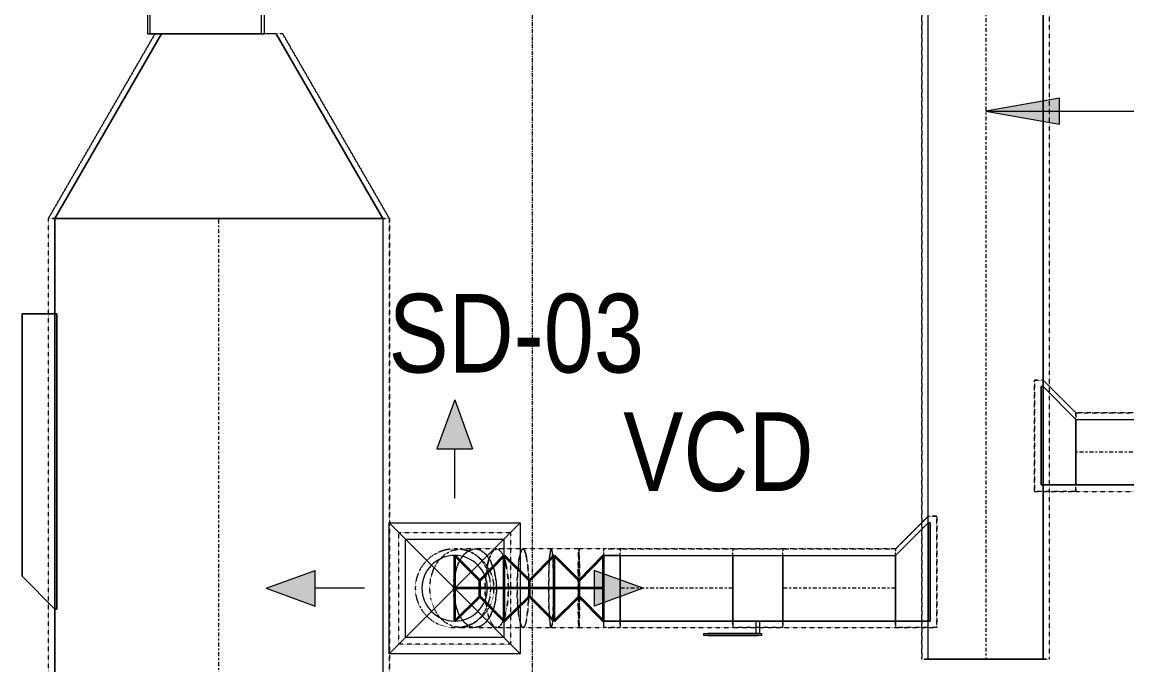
# Model space of a CAD drawing. Header units: inches. Extents: x -83664 to 20107, y -47222 to 19398.
# Drawn here: x -1529 to 1840, y -15626 to -13666 of the extents above; entities that cross this region are included whole.
import ezdxf

# ---------------------------------------------------------------- set-up
doc = ezdxf.new("R2010")
doc.units = ezdxf.units.IN
doc.header["$MEASUREMENT"] = 0
for name, pattern in [('Center', [29.999999, 12, -6, 6, -6]), ('Grid Line', [22.225, 12.7, -3.175, 3.175, -3.175]), ('Hidden 0_50', [1.0584, 0.5292, -0.5292])]:
    doc.linetypes.add(name, pattern=pattern)
for name, color, linetype, lineweight in [('A-DETL-GENF', 7, 'Continuous', 9), ('G-ANNO-TEXT', 7, 'Continuous', 9), ('M-EQPM', 7, 'Continuous', 18), ('M-HVAC-CDFF', 7, 'Continuous', 9), ('M-HVAC-DUCT-CNTR', 7, 'Center', 9), ('M-HVAC-DUCT-IDEN', 7, 'Continuous', 18), ('S-GRID', 7, 'Continuous', 9)]:
    doc.layers.add(name, color=color, linetype=linetype, lineweight=lineweight)
doc.layers.add('M-HVAC-DUCT', color=7, linetype='Continuous', lineweight=9, true_color=0xffe97f)
doc.layers.add('M-HVAC-DUCT-PATT', color=7, linetype='Continuous', lineweight=35, true_color=0x007f00)
doc.styles.add('Arial Narrow_21', font='ARIALN.TTF', dxfattribs={"height": 240})

# ---------------------------------------------------------------- blocks, each defined once
blk = doc.blocks.new('CAV - CAV-30-9301356-FIRST FLOOR AC CONDITIONING LAYOUT - PART A')
at = {"layer": 'M-EQPM', "color": 30, "true_color": 0xff7f00}
for p, q in [((-183.8, 283.2), (-403.8, 283.2)), ((-403.8, 283.2), (-183.8, 283.2)), ((-403.8, 283.2), (-403.8, 228.5)), ((-403.8, 283.2), (-403.8, 228.5)), ((-183.8, 228.5), (-183.8, 283.2)), ((-183.8, 283.2), (-183.8, 228.5)), ((500, 228.5), (-500, 228.5)), ((-500, 228.5), (-500, -228.5)), ((-500, -228.5), (-500, 228.5)), ((-500, 228.5), (500, 228.5)), ((-183.8, 228.5), (-403.8, 228.5)), ((-403.8, 228.5), (-183.8, 228.5)), ((500, -228.5), (500, 228.5)), ((500, 228.5), (500, -228.5)), ((-500, 178), (-581.8, 178)), ((-581.8, 178), (-581.8, -178)), ((-581.8, 178), (-581.8, -178)), ((-500, 169.7), (-581.8, 169.7)), ((-581.8, -171.3), (-581.8, 169.7)), ((-581.8, -171.3), (-581.8, 169.7)), ((-500, -178), (-500, 178)), ((-500, -178), (-500, 178)), ((-500, 169.7), (-500, -171.3)), ((-500, 169.7), (-500, -171.3)), ((581.8, 178), (500, 178)), ((500, 178), (500, -178)), ((500, 178), (500, -178)), ((581.8, 169.7), (500, 169.7)), ((500, -171.3), (500, 169.7)), ((500, -171.3), (500, 169.7)), ((581.8, -178), (581.8, 178)), ((581.8, -178), (581.8, 178)), ((581.8, 169.7), (581.8, -171.3)), ((581.8, 169.7), (581.8, -171.3)), ((-425, -148.3), (-425, 148.8)), ((-425, 148.8), (425, 148.8)), ((425, 148.8), (-425, 148.8)), ((-425, 148.8), (-425, -148.3)), ((425, 148.8), (425, -148.3)), ((425, -148.3), (425, 148.8)), ((425, -148.3), (-425, -148.3)), ((-425, -148.3), (425, -148.3)), ((-581.8, -171.3), (-500, -171.3)), ((-581.8, -178), (-500, -178)), ((500, -171.3), (581.8, -171.3)), ((500, -178), (581.8, -178)), ((-500, -228.5), (500, -228.5)), ((500, -228.5), (-500, -228.5))]:
    blk.add_line(p, q, dxfattribs=at)
blk = doc.blocks.new('M_Rec to Rnd Transition - Angle - 60 Degree-8295155-FIRST FLOOR AC CONDITIONING LAYOUT - PART A')
at = {"layer": 'M-HVAC-DUCT', "color": 30, "true_color": 0xff7f00}
for p, q in [((0, 500), (562.9, 175)), ((562.9, 175), (0, 500)), ((0, 500), (0, -500)), ((0, -500), (0, 500)), ((562.9, 0), (562.9, 175)), ((562.9, 0), (562.9, 175)), ((562.9, -175), (562.9, 0)), ((562.9, -175), (562.9, 0)), ((0, -500), (562.9, -175)), ((562.9, -175), (0, -500))]:
    blk.add_line(p, q, dxfattribs=at)
blk = doc.blocks.new('GCE-AT-Supply Air Rectangular Diffuser - 300x300-6788639-FIRST FLOOR AC CONDITIONING LAYOUT - PART A')
at = {"layer": 'A-DETL-GENF', "true_color": 0xff7f00}
for points in [[(54.6, 425), (0, 575), (-54.6, 425)], [(-425, -54.6), (-425, 54.6), (-575, 0)], [(425, -54.6), (575, 0), (425, 54.6)], [(0, -575), (54.6, -425), (-54.6, -425)]]:
    blk.add_hatch(color=30, dxfattribs=at).paths.add_polyline_path(points)
at = {"layer": 'A-DETL-GENF', "color": 30, "true_color": 0xff7f00}
for p, q in [((0, 575), (-54.6, 425)), ((0, 575), (54.6, 425)), ((-54.6, 425), (54.6, 425)), ((0, 275), (0, 425)), ((-200, -200), (200, 200)), ((-200, 200), (200, -200)), ((-200, -200), (-200, 200)), ((-200, 200), (200, 200)), ((200, 200), (200, -200)), ((-575, 0), (-425, 54.6)), ((-425, -54.6), (-425, 54.6)), ((425, 54.6), (425, -54.6)), ((575, 0), (425, 54.6)), ((-575, 0), (-425, -54.6)), ((275, 0), (425, 0)), ((-275, 0), (-425, 0)), ((575, 0), (425, -54.6)), ((200, -200), (-200, -200)), ((0, -275), (0, -425)), ((54.6, -425), (-54.6, -425)), ((0, -575), (-54.6, -425)), ((0, -575), (54.6, -425))]:
    blk.add_line(p, q, dxfattribs=at)
blk = doc.blocks.new('M_Rec Tap - Beveled - Standard-7691896-FIRST FLOOR AC CONDITIONING LAYOUT - PART A')
at = {"layer": 'M-HVAC-DUCT', "color": 30, "true_color": 0xff7f00}
for p, q in [((0, 200), (-6.096, 200)), ((-6.096, -100), (-6.096, 200)), ((-6.096, 200), (-6.096, -100)), ((-6.096, 200), (0, 200)), ((100, 100), (0, 200)), ((100, 100), (0, 200)), ((100, 100), (100, -100)), ((100, -100), (100, 100)), ((-6.096, -100), (100, -100)), ((100, -100), (-6.096, -100))]:
    blk.add_line(p, q, dxfattribs=at)
blk = doc.blocks.new('M_Rec to Rnd Transition - Angle - 60 Degree-7692085-FIRST FLOOR AC CONDITIONING LAYOUT - PART A')
at = {"layer": 'M-HVAC-DUCT', "color": 30, "true_color": 0xff7f00}
for p, q in [((0, 100), (50, 100)), ((50, 100), (0, 100)), ((0, 100), (0, -100)), ((0, -100), (0, 100)), ((50, 0), (50, 100)), ((50, 0), (50, 100)), ((50, -100), (50, 0)), ((50, -100), (50, 0)), ((0, -100), (50, -100)), ((50, -100), (0, -100))]:
    blk.add_line(p, q, dxfattribs=at)
blk = doc.blocks.new('M_Rectangular to Round Transition - Angle - 45 Degree-V76-FIRST FLOOR AC CONDITIONING LAYOUT - PART A')
at = {"layer": 'M-HVAC-DUCT', "color": 30, "true_color": 0xff7f00}
for p, q in [((151096.9, 83129.9), (151396.9, 83129.9)), ((151096.9, 82829.9), (151096.9, 83129.9)), ((151396.9, 83129.9), (151396.9, 82829.9)), ((151396.9, 82829.9), (151096.9, 82829.9))]:
    blk.add_line(p, q, dxfattribs=at)
for start, end in [(90, 180), (0, 90), (180, 270), (270, 0)]:
    blk.add_arc((151246.9, 82979.9), 100, start, end, dxfattribs=at)
blk = doc.blocks.new('M_Rec Tap - Beveled - Standard-7691900-FIRST FLOOR AC CONDITIONING LAYOUT - PART A')
at = {"layer": 'M-HVAC-DUCT', "color": 30, "true_color": 0xff7f00}
for p, q in [((100, 100), (-6.096, 100)), ((-6.096, 100), (100, 100)), ((-6.096, 100), (-6.096, -200)), ((-6.096, -200), (-6.096, 100)), ((100, 100), (100, -100)), ((100, -100), (100, 100)), ((0, -200), (100, -100)), ((0, -200), (100, -100)), ((-6.096, -200), (0, -200)), ((0, -200), (-6.096, -200))]:
    blk.add_line(p, q, dxfattribs=at)
blk = doc.blocks.new('TEMW-ME-DMP-Volume Control Damper - Standard-V25-FIRST FLOOR AC CONDITIONING LAYOUT - PART A')
at = {"layer": 'M-HVAC-DUCT', "color": 30, "true_color": 0xff7f00}
for p, q in [((-165.1, 138.1), (-165.1, 144.4)), ((-152.4, 144.4), (-165.1, 144.4)), ((-165.1, 138.1), (-152.4, 138.1)), ((0, 144.4), (-152.4, 144.4)), ((-152.4, 144.4), (0, 144.4)), ((0, 138.1), (-152.4, 138.1)), ((-152.4, 138.1), (0, 138.1)), ((-6.4, 100), (-6.4, 138.1)), ((6.3, 138.1), (-6.4, 138.1)), ((6.3, 138.1), (-6.4, 138.1)), ((12.7, 144.4), (0, 144.4)), ((0, 138.1), (12.7, 138.1)), ((6.3, 138.1), (6.3, 100)), ((12.7, 144.4), (12.7, 138.1)), ((-76.2, 100), (-76.2, -100)), ((-76.2, -100), (-76.2, 100)), ((76.2, 100), (-76.2, 100)), ((-76.2, 100), (76.2, 100)), ((-76.2, 100), (76.2, 100)), ((-6.4, 100), (6.3, 100)), ((-6.4, 100), (6.3, 100)), ((76.2, 100), (76.2, -100)), ((76.2, -100), (76.2, 100)), ((-76.2, -100), (76.2, -100)), ((-76.2, -100), (76.2, -100)), ((-76.2, -100), (76.2, -100))]:
    blk.add_line(p, q, dxfattribs=at)
blk = doc.blocks.new('M_Rec Tap - Beveled - Standard-V208-FIRST FLOOR AC CONDITIONING LAYOUT - PART A')
at = {"layer": 'M-HVAC-DUCT', "color": 30, "true_color": 0xff7f00}
for p, q in [((0, 500), (-6.096, 500)), ((-6.096, -400), (-6.096, 500)), ((-6.096, 500), (-6.096, -400)), ((-6.096, 500), (0, 500)), ((100, 400), (0, 500)), ((100, 400), (0, 500)), ((100, 400), (100, -400)), ((100, -400), (100, 400)), ((-6.096, -400), (100, -400)), ((100, -400), (-6.096, -400))]:
    blk.add_line(p, q, dxfattribs=at)
blk = doc.blocks.new('TEMW-SMBZ-HO-BM-HVAC-00002_rvt-1-FIRST FLOOR AC CONDITIONING LAYOUT - PART A')
at = {"layer": 'M-HVAC-DUCT', "color": 30, "linetype": 'Hidden 0_50', "true_color": 0xff7f00}
for p, q in [((152671.2, 86038.7), (152671.2, 82764)), ((152671.2, 82764), (152671.2, 86038.7)), ((153061.2, 82764), (153061.2, 86038.7)), ((153061.2, 82764), (153061.2, 86038.7)), ((150007.7, 84107.4), (150332.7, 84670.3)), ((150332.7, 84670.3), (150007.7, 84107.4)), ((150527.7, 84670.3), (150332.7, 84670.3)), ((150527.7, 84670.3), (150332.7, 84670.3)), ((150722.7, 84670.3), (150527.7, 84670.3)), ((150722.7, 84670.3), (150527.7, 84670.3)), ((151047.7, 84107.4), (150722.7, 84670.3)), ((150722.7, 84670.3), (151047.7, 84107.4)), ((151047.7, 84107.4), (150007.7, 84107.4)), ((150007.7, 84107.4), (151047.7, 84107.4)), ((151047.7, 84107.4), (150007.7, 84107.4)), ((150007.7, 84107.4), (151047.7, 84107.4)), ((150007.7, 84107.4), (150007.7, 81962.7)), ((150007.7, 84107.4), (150007.7, 81962.7)), ((151047.7, 81962.7), (151047.7, 84107.4)), ((151047.7, 84107.4), (151047.7, 81962.7)), ((153015.1, 83275), (153015.1, 83615)), ((153015.1, 83615), (153041.2, 83615)), ((153041.2, 83615), (153015.1, 83615)), ((153015.1, 83615), (153015.1, 83275)), ((153041.2, 83615), (153141.2, 83515)), ((153141.2, 83515), (153041.2, 83615)), ((153141.2, 83515), (153141.2, 83275)), ((153141.2, 83275), (153141.2, 83515)), ((153141.2, 83515), (153141.2, 83275)), ((153141.2, 83275), (153141.2, 83515)), ((155954.6, 83515), (153141.2, 83515)), ((153141.2, 83515), (155954.6, 83515)), ((153141.2, 83275), (153015.1, 83275)), ((153015.1, 83275), (153141.2, 83275)), ((153141.2, 83275), (155954.6, 83275)), ((153141.2, 83275), (155954.6, 83275)), ((152591.2, 83099.9), (152691.2, 83199.9)), ((152691.2, 83199.9), (152591.2, 83099.9)), ((152691.2, 83199.9), (152717.3, 83199.9)), ((152717.3, 83199.9), (152691.2, 83199.9)), ((152717.3, 83199.9), (152717.3, 82859.9)), ((152717.3, 82859.9), (152717.3, 83199.9)), ((151076.9, 82809.9), (151076.9, 83149.9)), ((151076.9, 83149.9), (151416.9, 83149.9)), ((151416.9, 83149.9), (151416.9, 82809.9)), ((151308.9, 83099.9), (151263.6, 83099.9)), ((151308.9, 83099.9), (151263.6, 83099.9)), ((151375.3, 83099.9), (151308.9, 83099.9)), ((151375.3, 83099.9), (151308.9, 83099.9)), ((151455.1, 83099.9), (151375.3, 83099.9)), ((151455.1, 83099.9), (151375.3, 83099.9)), ((151541.1, 83099.9), (151455.1, 83099.9)), ((151541.1, 83099.9), (151455.1, 83099.9)), ((151625.6, 83099.9), (151541.1, 83099.9)), ((151625.6, 83099.9), (151541.1, 83099.9)), ((151701.2, 83099.9), (151625.6, 83099.9)), ((151701.2, 83099.9), (151625.6, 83099.9)), ((151751.2, 83099.9), (151701.2, 83099.9)), ((151701.2, 83099.9), (151751.2, 83099.9)), ((151701.2, 83099.9), (151701.2, 82979.9)), ((151701.2, 83099.9), (151701.2, 82979.9)), ((151751.2, 83099.9), (151751.2, 82859.9)), ((151751.2, 82859.9), (151751.2, 83099.9)), ((152095, 83099.9), (151751.2, 83099.9)), ((151751.2, 83099.9), (152095, 83099.9)), ((151751.2, 83099.9), (151751.2, 82859.9)), ((151751.2, 82859.9), (151751.2, 83099.9)), ((152095, 83099.9), (152095, 82859.9)), ((152095, 82859.9), (152095, 83099.9)), ((152247.4, 83099.9), (152095, 83099.9)), ((152095, 83099.9), (152095, 82859.9)), ((152095, 82859.9), (152095, 83099.9)), ((152095, 83099.9), (152247.4, 83099.9)), ((152247.4, 82859.9), (152247.4, 83099.9)), ((152247.4, 83099.9), (152247.4, 82859.9)), ((152247.4, 83099.9), (152247.4, 82859.9)), ((152247.4, 82859.9), (152247.4, 83099.9)), ((152591.2, 83099.9), (152247.4, 83099.9)), ((152247.4, 83099.9), (152591.2, 83099.9)), ((152591.2, 82859.9), (152591.2, 83099.9)), ((152591.2, 83099.9), (152591.2, 82859.9)), ((152591.2, 83099.9), (152591.2, 82859.9)), ((152591.2, 82859.9), (152591.2, 83099.9)), ((151701.2, 82979.9), (151701.2, 82859.9)), ((151701.2, 82979.9), (151701.2, 82859.9)), ((151263.6, 82859.9), (151308.9, 82859.9)), ((151263.6, 82859.9), (151308.9, 82859.9)), ((151308.9, 82859.9), (151375.3, 82859.9)), ((151308.9, 82859.9), (151375.3, 82859.9)), ((151375.3, 82859.9), (151455.1, 82859.9)), ((151375.3, 82859.9), (151455.1, 82859.9)), ((151455.1, 82859.9), (151541.1, 82859.9)), ((151455.1, 82859.9), (151541.1, 82859.9)), ((151541.1, 82859.9), (151625.6, 82859.9)), ((151541.1, 82859.9), (151625.6, 82859.9)), ((151625.6, 82859.9), (151701.2, 82859.9)), ((151625.6, 82859.9), (151701.2, 82859.9)), ((151751.2, 82859.9), (151701.2, 82859.9)), ((151701.2, 82859.9), (151751.2, 82859.9)), ((151751.2, 82859.9), (152095, 82859.9)), ((151751.2, 82859.9), (152095, 82859.9)), ((152095, 82859.9), (152247.4, 82859.9)), ((152247.4, 82859.9), (152095, 82859.9)), ((152247.4, 82859.9), (152591.2, 82859.9)), ((152247.4, 82859.9), (152591.2, 82859.9)), ((152717.3, 82859.9), (152591.2, 82859.9)), ((152591.2, 82859.9), (152717.3, 82859.9)), ((151416.9, 82809.9), (151076.9, 82809.9)), ((152671.2, 82764), (153061.2, 82764)), ((153061.2, 82764), (152671.2, 82764))]:
    blk.add_line(p, q, dxfattribs=at)
at = {"layer": 'M-HVAC-DUCT', "color": 30, "true_color": 0xff7f00}
for p, q in [((152691.2, 82764), (152691.2, 86038.7)), ((152691.2, 82764), (152691.2, 86038.7)), ((153041.2, 86038.7), (153041.2, 82764)), ((153041.2, 82764), (153041.2, 86038.7)), ((150027.7, 84107.4), (151027.7, 84107.4)), ((151027.7, 84107.4), (150027.7, 84107.4)), ((150027.7, 81962.7), (150027.7, 84107.4)), ((150027.7, 84107.4), (150027.7, 81962.7)), ((151027.7, 84107.4), (151027.7, 81962.7)), ((151027.7, 84107.4), (151027.7, 81962.7)), ((150033.8, 83816.4), (150027.7, 83816.4)), ((150027.7, 82916.4), (150027.7, 83816.4)), ((150027.7, 82916.4), (150027.7, 83816.4)), ((150027.7, 83816.4), (150033.8, 83816.4)), ((150033.8, 82916.4), (150033.8, 83816.4)), ((150033.8, 83816.4), (150033.8, 82916.4)), ((153035.1, 83595), (153041.2, 83595)), ((153035.1, 83295), (153035.1, 83595)), ((153035.1, 83595), (153035.1, 83295)), ((153041.2, 83595), (153035.1, 83595)), ((153041.2, 83295), (153041.2, 83595)), ((153041.2, 83595), (153041.2, 83295)), ((153141.2, 83295), (153141.2, 83495)), ((153141.2, 83495), (153141.2, 83295)), ((153141.2, 83495), (155954.6, 83495)), ((153141.2, 83495), (155954.6, 83495)), ((153041.2, 83295), (153035.1, 83295)), ((153035.1, 83295), (153041.2, 83295)), ((155954.6, 83295), (153141.2, 83295)), ((153141.2, 83295), (155954.6, 83295)), ((152691.2, 83179.9), (152697.3, 83179.9)), ((152691.2, 83179.9), (152691.2, 82879.9)), ((152691.2, 83179.9), (152691.2, 82879.9)), ((152697.3, 83179.9), (152691.2, 83179.9)), ((152697.3, 83179.9), (152697.3, 82879.9)), ((152697.3, 82879.9), (152697.3, 83179.9)), ((151751.2, 82879.9), (151751.2, 83079.9)), ((151751.2, 83079.9), (151751.2, 82879.9)), ((151751.2, 83079.9), (152095, 83079.9)), ((151751.2, 83079.9), (152095, 83079.9)), ((152095, 82879.9), (152095, 83079.9)), ((152095, 83079.9), (152095, 82879.9)), ((152247.4, 82879.9), (152247.4, 83079.9)), ((152247.4, 83079.9), (152247.4, 82879.9)), ((152247.4, 83079.9), (152591.2, 83079.9)), ((152247.4, 83079.9), (152591.2, 83079.9)), ((152591.2, 82879.9), (152591.2, 83079.9)), ((152591.2, 83079.9), (152591.2, 82879.9)), ((150027.7, 82916.4), (150033.8, 82916.4)), ((150033.8, 82916.4), (150027.7, 82916.4)), ((152095, 82879.9), (151751.2, 82879.9)), ((151751.2, 82879.9), (152095, 82879.9)), ((152591.2, 82879.9), (152247.4, 82879.9)), ((152247.4, 82879.9), (152591.2, 82879.9)), ((152697.3, 82879.9), (152691.2, 82879.9)), ((152691.2, 82879.9), (152697.3, 82879.9)), ((153041.2, 82764), (152691.2, 82764)), ((152691.2, 82764), (153041.2, 82764))]:
    blk.add_line(p, q, dxfattribs=at)
at = {"layer": 'M-HVAC-DUCT', "color": 30, "linetype": 'Hidden 0_50', "true_color": 0xff7f00, "flags": 128}
for points in [[(151263.6, 82859.9), (151239.6, 82864), (151217.2, 82876), (151197.9, 82895), (151183.2, 82919.9), (151173.9, 82948.8), (151170.7, 82979.9), (151173.9, 83010.9), (151183.2, 83039.9), (151197.9, 83064.7), (151217.2, 83083.8), (151239.6, 83095.8), (151263.6, 83099.9)], [(151308.9, 82859.9), (151291.9, 82864), (151276, 82876), (151262.3, 82895), (151251.8, 82919.9), (151245.2, 82948.8), (151243, 82979.9), (151245.2, 83010.9), (151251.8, 83039.9), (151262.3, 83064.7), (151276, 83083.8), (151291.9, 83095.8), (151308.9, 83099.9)], [(151308.9, 83099.9), (151291.9, 83095.8), (151276, 83083.8), (151262.3, 83064.7), (151251.8, 83039.9), (151245.2, 83010.9), (151243, 82979.9), (151245.2, 82948.8), (151251.8, 82919.9), (151262.3, 82895), (151276, 82876), (151291.9, 82864), (151308.9, 82859.9)], [(151263.6, 83099.9), (151287.7, 83095.8), (151310.1, 83083.8), (151329.3, 83064.7), (151344.1, 83039.9), (151353.4, 83010.9), (151356.5, 82979.9), (151353.4, 82948.8), (151344.1, 82919.9), (151329.3, 82895), (151310.1, 82876), (151287.7, 82864), (151263.6, 82859.9)], [(151308.9, 83099.9), (151326, 83095.8), (151341.9, 83083.8), (151355.5, 83064.7), (151366, 83039.9), (151372.6, 83010.9), (151374.8, 82979.9), (151372.6, 82948.8), (151366, 82919.9), (151355.5, 82895), (151341.9, 82876), (151326, 82864), (151308.9, 82859.9)], [(151308.9, 82859.9), (151326, 82864), (151341.9, 82876), (151355.5, 82895), (151366, 82919.9), (151372.6, 82948.8), (151374.8, 82979.9), (151372.6, 83010.9), (151366, 83039.9), (151355.5, 83064.7), (151341.9, 83083.8), (151326, 83095.8), (151308.9, 83099.9)], [(151375.3, 82859.9), (151366, 82864), (151357.5, 82876), (151350.1, 82895), (151344.5, 82919.9), (151340.9, 82948.8), (151339.7, 82979.9), (151340.9, 83010.9), (151344.5, 83039.9), (151350.1, 83064.7), (151357.5, 83083.8), (151366, 83095.8), (151375.3, 83099.9)], [(151375.3, 83099.9), (151366, 83095.8), (151357.5, 83083.8), (151350.1, 83064.7), (151344.5, 83039.9), (151340.9, 83010.9), (151339.7, 82979.9), (151340.9, 82948.8), (151344.5, 82919.9), (151350.1, 82895), (151357.5, 82876), (151366, 82864), (151375.3, 82859.9)], [(151375.3, 83099.9), (151384.5, 83095.8), (151393, 83083.8), (151400.4, 83064.7), (151406.1, 83039.9), (151409.6, 83010.9), (151410.8, 82979.9), (151409.6, 82948.8), (151406.1, 82919.9), (151400.4, 82895), (151393, 82876), (151384.5, 82864), (151375.3, 82859.9)], [(151375.3, 82859.9), (151384.5, 82864), (151393, 82876), (151400.4, 82895), (151406.1, 82919.9), (151409.6, 82948.8), (151410.8, 82979.9), (151409.6, 83010.9), (151406.1, 83039.9), (151400.4, 83064.7), (151393, 83083.8), (151384.5, 83095.8), (151375.3, 83099.9)], [(151455.1, 82859.9), (151450.5, 82864), (151446.3, 82876), (151442.6, 82895), (151439.7, 82919.9), (151438, 82948.8), (151437.4, 82979.9), (151438, 83010.9), (151439.7, 83039.9), (151442.6, 83064.7), (151446.3, 83083.8), (151450.5, 83095.8), (151455.1, 83099.9)], [(151455.1, 83099.9), (151450.5, 83095.8), (151446.3, 83083.8), (151442.6, 83064.7), (151439.7, 83039.9), (151438, 83010.9), (151437.4, 82979.9), (151438, 82948.8), (151439.7, 82919.9), (151442.6, 82895), (151446.3, 82876), (151450.5, 82864), (151455.1, 82859.9)], [(151455.1, 83099.9), (151459.8, 83095.8), (151464, 83083.8), (151467.7, 83064.7), (151470.6, 83039.9), (151472.3, 83010.9), (151472.9, 82979.9), (151472.3, 82948.8), (151470.6, 82919.9), (151467.7, 82895), (151464, 82876), (151459.8, 82864), (151455.1, 82859.9)], [(151455.1, 82859.9), (151459.8, 82864), (151464, 82876), (151467.7, 82895), (151470.6, 82919.9), (151472.3, 82948.8), (151472.9, 82979.9), (151472.3, 83010.9), (151470.6, 83039.9), (151467.7, 83064.7), (151464, 83083.8), (151459.8, 83095.8), (151455.1, 83099.9)], [(151541.1, 82859.9), (151539.1, 82864), (151537.3, 82876), (151535.7, 82895), (151534.5, 82919.9), (151533.8, 82948.8), (151533.5, 82979.9), (151533.8, 83010.9), (151534.5, 83039.9), (151535.7, 83064.7), (151537.3, 83083.8), (151539.1, 83095.8), (151541.1, 83099.9)], [(151541.1, 83099.9), (151539.1, 83095.8), (151537.3, 83083.8), (151535.7, 83064.7), (151534.5, 83039.9), (151533.8, 83010.9), (151533.5, 82979.9), (151533.8, 82948.8), (151534.5, 82919.9), (151535.7, 82895), (151537.3, 82876), (151539.1, 82864), (151541.1, 82859.9)], [(151541.1, 83099.9), (151543.1, 83095.8), (151544.9, 83083.8), (151546.5, 83064.7), (151547.7, 83039.9), (151548.4, 83010.9), (151548.7, 82979.9), (151548.4, 82948.8), (151547.7, 82919.9), (151546.5, 82895), (151544.9, 82876), (151543.1, 82864), (151541.1, 82859.9)], [(151541.1, 82859.9), (151543.1, 82864), (151544.9, 82876), (151546.5, 82895), (151547.7, 82919.9), (151548.4, 82948.8), (151548.7, 82979.9), (151548.4, 83010.9), (151547.7, 83039.9), (151546.5, 83064.7), (151544.9, 83083.8), (151543.1, 83095.8), (151541.1, 83099.9)], [(151625.6, 82859.9), (151625.1, 82864), (151624.6, 82876), (151624.1, 82895), (151623.8, 82919.9), (151623.6, 82948.8), (151623.5, 82979.9), (151623.6, 83010.9), (151623.8, 83039.9), (151624.1, 83064.7), (151624.6, 83083.8), (151625.1, 83095.8), (151625.6, 83099.9)], [(151625.6, 83099.9), (151625.1, 83095.8), (151624.6, 83083.8), (151624.1, 83064.7), (151623.8, 83039.9), (151623.6, 83010.9), (151623.5, 82979.9), (151623.6, 82948.8), (151623.8, 82919.9), (151624.1, 82895), (151624.6, 82876), (151625.1, 82864), (151625.6, 82859.9)], [(151625.6, 83099.9), (151626.2, 83095.8), (151626.7, 83083.8), (151627.1, 83064.7), (151627.5, 83039.9), (151627.7, 83010.9), (151627.8, 82979.9), (151627.7, 82948.8), (151627.5, 82919.9), (151627.1, 82895), (151626.7, 82876), (151626.2, 82864), (151625.6, 82859.9)], [(151625.6, 82859.9), (151626.2, 82864), (151626.7, 82876), (151627.1, 82895), (151627.5, 82919.9), (151627.7, 82948.8), (151627.8, 82979.9), (151627.7, 83010.9), (151627.5, 83039.9), (151627.1, 83064.7), (151626.7, 83083.8), (151626.2, 83095.8), (151625.6, 83099.9)]]:
    blk.add_lwpolyline(points, dxfattribs=at)
at = {"layer": 'M-HVAC-DUCT', "color": 30, "linetype": 'Hidden 0_50', "true_color": 0xff7f00}
for start, end in [(90, 180), (0, 90), (180, 270), (270, 0)]:
    blk.add_arc((151246.9, 82979.9), 120, start, end, dxfattribs=at)
for start_param, end_param in [(0, 3.141593), (3.141593, 6.283185)]:
    blk.add_ellipse((151701.2, 82979.9), major_axis=(0, 120), ratio=0.003334, start_param=start_param, end_param=end_param, dxfattribs=at)
at = {"layer": 'M-HVAC-DUCT-CNTR', "color": 30, "true_color": 0xff7f00}
for p, q in [((152866.2, 86038.7), (152866.2, 82764)), ((150527.7, 81962.7), (150527.7, 84107.4)), ((155954.6, 83395), (153141.2, 83395)), ((152095, 82979.9), (151751.2, 82979.9)), ((152591.2, 82979.9), (152247.4, 82979.9))]:
    blk.add_line(p, q, dxfattribs=at)
at = {"layer": 'M-HVAC-DUCT-CNTR', "color": 30, "linetype": 'Continuous', "lineweight": 35, "true_color": 0xff7f00}
blk.add_open_spline([(151701.2, 82979.9), (151541.1, 82979.9), (151246.9, 82979.9), (151246.9, 82979.9)], degree=3, dxfattribs=at)
at = {"layer": 'M-HVAC-DUCT-PATT', "color": 30, "true_color": 0xff7f00}
for p, q in [((151246.9, 82879.9), (151246.9, 83079.9)), ((151246.9, 83079.9), (151323.3, 83003.4)), ((151398.3, 83079.9), (151323.3, 83003.4)), ((151398.3, 82879.9), (151398.3, 83079.9)), ((151398.3, 82879.9), (151398.3, 83079.9)), ((151398.3, 83079.9), (151474.8, 83003.4)), ((151549.8, 83079.9), (151474.8, 83003.4)), ((151549.8, 82879.9), (151549.8, 83079.9)), ((151549.8, 82879.9), (151549.8, 83079.9)), ((151549.8, 83079.9), (151626.2, 83003.4)), ((151701.2, 83079.9), (151626.2, 83003.4)), ((151701.2, 82879.9), (151701.2, 83079.9)), ((151701.2, 82879.9), (151701.2, 83079.9)), ((151323.3, 82954.9), (151323.3, 83003.4)), ((151474.8, 82954.9), (151474.8, 83003.4)), ((151626.2, 82954.9), (151626.2, 83003.4)), ((151246.9, 82879.9), (151323.3, 82954.9)), ((151398.3, 82879.9), (151323.3, 82954.9)), ((151398.3, 82879.9), (151474.8, 82954.9)), ((151549.8, 82879.9), (151474.8, 82954.9)), ((151549.8, 82879.9), (151626.2, 82954.9)), ((151701.2, 82879.9), (151626.2, 82954.9))]:
    blk.add_line(p, q, dxfattribs=at)
at = {"layer": 'M-EQPM', "color": 6, "linetype": 'Hidden 0_50', "lineweight": 9, "true_color": 0xff00ff, "rotation": 269.9999999999994}
blk.add_blockref('CAV - CAV-30-9301356-FIRST FLOOR AC CONDITIONING LAYOUT - PART A', (150488.5, 85252.1), dxfattribs=at)
at = {"layer": 'M-HVAC-CDFF', "color": 6, "linetype": 'Hidden 0_50', "lineweight": 9, "true_color": 0xff00ff}
blk.add_blockref('GCE-AT-Supply Air Rectangular Diffuser - 300x300-6788639-FIRST FLOOR AC CONDITIONING LAYOUT - PART A', (151246.9, 82979.9), dxfattribs=at)
at = {"layer": 'M-HVAC-DUCT', "color": 6, "linetype": 'Hidden 0_50', "lineweight": 9, "true_color": 0xff00ff}
for name, p, rotation in [('M_Rec to Rnd Transition - Angle - 60 Degree-8295155-FIRST FLOOR AC CONDITIONING LAYOUT - PART A', (150527.7, 84107.4), 90), ('M_Rec Tap - Beveled - Standard-V208-FIRST FLOOR AC CONDITIONING LAYOUT - PART A', (150027.7, 83416.4), 180), ('M_Rec to Rnd Transition - Angle - 60 Degree-7692085-FIRST FLOOR AC CONDITIONING LAYOUT - PART A', (151751.2, 82979.9), 180)]:
    blk.add_blockref(name, p, dxfattribs=dict(at, rotation=rotation))
at = {"layer": 'M-HVAC-DUCT', "color": 6, "linetype": 'Hidden 0_50', "lineweight": 9, "true_color": 0xff00ff, "extrusion": (0, 0, -1), "rotation": 180}
for name, p in [('M_Rec Tap - Beveled - Standard-7691900-FIRST FLOOR AC CONDITIONING LAYOUT - PART A', (-153041.2, 83395)), ('TEMW-ME-DMP-Volume Control Damper - Standard-V25-FIRST FLOOR AC CONDITIONING LAYOUT - PART A', (-152171.2, 82979.9))]:
    blk.add_blockref(name, p, dxfattribs=at)
at = {"layer": 'M-HVAC-DUCT', "color": 6, "linetype": 'Hidden 0_50', "lineweight": 9, "true_color": 0xff00ff, "extrusion": (0, 0, -1)}
blk.add_blockref('M_Rec Tap - Beveled - Standard-7691896-FIRST FLOOR AC CONDITIONING LAYOUT - PART A', (-152691.2, 82979.9), dxfattribs=at)
at = {"layer": 'M-HVAC-DUCT', "color": 6, "linetype": 'Hidden 0_50', "lineweight": 9, "true_color": 0xff00ff}
blk.add_blockref('M_Rectangular to Round Transition - Angle - 45 Degree-V76-FIRST FLOOR AC CONDITIONING LAYOUT - PART A', (0, 0), dxfattribs=at)
blk = doc.blocks.new('TEMW-SMBZ-HO-BM-HVAC-00002_rvt-2-FIRST FLOOR AC CONDITIONING LAYOUT - PART A')
at = {"layer": 'M-HVAC-DUCT', "color": 30, "linetype": 'Hidden 0_50', "true_color": 0xff7f00}
for p, q in [((152671.2, 86038.7), (152671.2, 82764)), ((152671.2, 82764), (152671.2, 86038.7)), ((153061.2, 82764), (153061.2, 86038.7)), ((153061.2, 82764), (153061.2, 86038.7)), ((150007.7, 84107.4), (150332.7, 84670.3)), ((150332.7, 84670.3), (150007.7, 84107.4)), ((150527.7, 84670.3), (150332.7, 84670.3)), ((150527.7, 84670.3), (150332.7, 84670.3)), ((150722.7, 84670.3), (150527.7, 84670.3)), ((150722.7, 84670.3), (150527.7, 84670.3)), ((151047.7, 84107.4), (150722.7, 84670.3)), ((150722.7, 84670.3), (151047.7, 84107.4)), ((151047.7, 84107.4), (150007.7, 84107.4)), ((150007.7, 84107.4), (151047.7, 84107.4)), ((151047.7, 84107.4), (150007.7, 84107.4)), ((150007.7, 84107.4), (151047.7, 84107.4)), ((150007.7, 84107.4), (150007.7, 81962.7)), ((150007.7, 84107.4), (150007.7, 81962.7)), ((151047.7, 81962.7), (151047.7, 84107.4)), ((151047.7, 84107.4), (151047.7, 81962.7)), ((153015.1, 83275), (153015.1, 83615)), ((153015.1, 83615), (153041.2, 83615)), ((153041.2, 83615), (153015.1, 83615)), ((153015.1, 83615), (153015.1, 83275)), ((153041.2, 83615), (153141.2, 83515)), ((153141.2, 83515), (153041.2, 83615)), ((153141.2, 83515), (153141.2, 83275)), ((153141.2, 83275), (153141.2, 83515)), ((153141.2, 83515), (153141.2, 83275)), ((153141.2, 83275), (153141.2, 83515)), ((155954.6, 83515), (153141.2, 83515)), ((153141.2, 83515), (155954.6, 83515)), ((153141.2, 83275), (153015.1, 83275)), ((153015.1, 83275), (153141.2, 83275)), ((153141.2, 83275), (155954.6, 83275)), ((153141.2, 83275), (155954.6, 83275)), ((152591.2, 83099.9), (152691.2, 83199.9)), ((152691.2, 83199.9), (152591.2, 83099.9)), ((152691.2, 83199.9), (152717.3, 83199.9)), ((152717.3, 83199.9), (152691.2, 83199.9)), ((152717.3, 83199.9), (152717.3, 82859.9)), ((152717.3, 82859.9), (152717.3, 83199.9)), ((151076.9, 82809.9), (151076.9, 83149.9)), ((151076.9, 83149.9), (151416.9, 83149.9)), ((151416.9, 83149.9), (151416.9, 82809.9)), ((151308.9, 83099.9), (151263.6, 83099.9)), ((151308.9, 83099.9), (151263.6, 83099.9)), ((151375.3, 83099.9), (151308.9, 83099.9)), ((151375.3, 83099.9), (151308.9, 83099.9)), ((151455.1, 83099.9), (151375.3, 83099.9)), ((151455.1, 83099.9), (151375.3, 83099.9)), ((151541.1, 83099.9), (151455.1, 83099.9)), ((151541.1, 83099.9), (151455.1, 83099.9)), ((151625.6, 83099.9), (151541.1, 83099.9)), ((151625.6, 83099.9), (151541.1, 83099.9)), ((151701.2, 83099.9), (151625.6, 83099.9)), ((151701.2, 83099.9), (151625.6, 83099.9)), ((151751.2, 83099.9), (151701.2, 83099.9)), ((151701.2, 83099.9), (151751.2, 83099.9)), ((151701.2, 83099.9), (151701.2, 82979.9)), ((151701.2, 83099.9), (151701.2, 82979.9)), ((151751.2, 83099.9), (151751.2, 82859.9)), ((151751.2, 82859.9), (151751.2, 83099.9)), ((152095, 83099.9), (151751.2, 83099.9)), ((151751.2, 83099.9), (152095, 83099.9)), ((151751.2, 83099.9), (151751.2, 82859.9)), ((151751.2, 82859.9), (151751.2, 83099.9)), ((152095, 83099.9), (152095, 82859.9)), ((152095, 82859.9), (152095, 83099.9)), ((152247.4, 83099.9), (152095, 83099.9)), ((152095, 83099.9), (152095, 82859.9)), ((152095, 82859.9), (152095, 83099.9)), ((152095, 83099.9), (152247.4, 83099.9)), ((152247.4, 82859.9), (152247.4, 83099.9)), ((152247.4, 83099.9), (152247.4, 82859.9)), ((152247.4, 83099.9), (152247.4, 82859.9)), ((152247.4, 82859.9), (152247.4, 83099.9)), ((152591.2, 83099.9), (152247.4, 83099.9)), ((152247.4, 83099.9), (152591.2, 83099.9)), ((152591.2, 82859.9), (152591.2, 83099.9)), ((152591.2, 83099.9), (152591.2, 82859.9)), ((152591.2, 83099.9), (152591.2, 82859.9)), ((152591.2, 82859.9), (152591.2, 83099.9)), ((151701.2, 82979.9), (151701.2, 82859.9)), ((151701.2, 82979.9), (151701.2, 82859.9)), ((151263.6, 82859.9), (151308.9, 82859.9)), ((151263.6, 82859.9), (151308.9, 82859.9)), ((151308.9, 82859.9), (151375.3, 82859.9)), ((151308.9, 82859.9), (151375.3, 82859.9)), ((151375.3, 82859.9), (151455.1, 82859.9)), ((151375.3, 82859.9), (151455.1, 82859.9)), ((151455.1, 82859.9), (151541.1, 82859.9)), ((151455.1, 82859.9), (151541.1, 82859.9)), ((151541.1, 82859.9), (151625.6, 82859.9)), ((151541.1, 82859.9), (151625.6, 82859.9)), ((151625.6, 82859.9), (151701.2, 82859.9)), ((151625.6, 82859.9), (151701.2, 82859.9)), ((151751.2, 82859.9), (151701.2, 82859.9)), ((151701.2, 82859.9), (151751.2, 82859.9)), ((151751.2, 82859.9), (152095, 82859.9)), ((151751.2, 82859.9), (152095, 82859.9)), ((152095, 82859.9), (152247.4, 82859.9)), ((152247.4, 82859.9), (152095, 82859.9)), ((152247.4, 82859.9), (152591.2, 82859.9)), ((152247.4, 82859.9), (152591.2, 82859.9)), ((152717.3, 82859.9), (152591.2, 82859.9)), ((152591.2, 82859.9), (152717.3, 82859.9)), ((151416.9, 82809.9), (151076.9, 82809.9)), ((152671.2, 82764), (153061.2, 82764)), ((153061.2, 82764), (152671.2, 82764))]:
    blk.add_line(p, q, dxfattribs=at)
at = {"layer": 'M-HVAC-DUCT', "color": 30, "true_color": 0xff7f00}
for p, q in [((152691.2, 82764), (152691.2, 86038.7)), ((152691.2, 82764), (152691.2, 86038.7)), ((153041.2, 86038.7), (153041.2, 82764)), ((153041.2, 82764), (153041.2, 86038.7)), ((150027.7, 84107.4), (151027.7, 84107.4)), ((151027.7, 84107.4), (150027.7, 84107.4)), ((150027.7, 81962.7), (150027.7, 84107.4)), ((150027.7, 84107.4), (150027.7, 81962.7)), ((151027.7, 84107.4), (151027.7, 81962.7)), ((151027.7, 84107.4), (151027.7, 81962.7)), ((150033.8, 83816.4), (150027.7, 83816.4)), ((150027.7, 82916.4), (150027.7, 83816.4)), ((150027.7, 82916.4), (150027.7, 83816.4)), ((150027.7, 83816.4), (150033.8, 83816.4)), ((150033.8, 82916.4), (150033.8, 83816.4)), ((150033.8, 83816.4), (150033.8, 82916.4)), ((153035.1, 83595), (153041.2, 83595)), ((153035.1, 83295), (153035.1, 83595)), ((153035.1, 83595), (153035.1, 83295)), ((153041.2, 83595), (153035.1, 83595)), ((153041.2, 83295), (153041.2, 83595)), ((153041.2, 83595), (153041.2, 83295)), ((153141.2, 83295), (153141.2, 83495)), ((153141.2, 83495), (153141.2, 83295)), ((153141.2, 83495), (155954.6, 83495)), ((153141.2, 83495), (155954.6, 83495)), ((153041.2, 83295), (153035.1, 83295)), ((153035.1, 83295), (153041.2, 83295)), ((155954.6, 83295), (153141.2, 83295)), ((153141.2, 83295), (155954.6, 83295)), ((152691.2, 83179.9), (152697.3, 83179.9)), ((152691.2, 83179.9), (152691.2, 82879.9)), ((152691.2, 83179.9), (152691.2, 82879.9)), ((152697.3, 83179.9), (152691.2, 83179.9)), ((152697.3, 83179.9), (152697.3, 82879.9)), ((152697.3, 82879.9), (152697.3, 83179.9)), ((151751.2, 82879.9), (151751.2, 83079.9)), ((151751.2, 83079.9), (151751.2, 82879.9)), ((151751.2, 83079.9), (152095, 83079.9)), ((151751.2, 83079.9), (152095, 83079.9)), ((152095, 82879.9), (152095, 83079.9)), ((152095, 83079.9), (152095, 82879.9)), ((152247.4, 82879.9), (152247.4, 83079.9)), ((152247.4, 83079.9), (152247.4, 82879.9)), ((152247.4, 83079.9), (152591.2, 83079.9)), ((152247.4, 83079.9), (152591.2, 83079.9)), ((152591.2, 82879.9), (152591.2, 83079.9)), ((152591.2, 83079.9), (152591.2, 82879.9)), ((150027.7, 82916.4), (150033.8, 82916.4)), ((150033.8, 82916.4), (150027.7, 82916.4)), ((152095, 82879.9), (151751.2, 82879.9)), ((151751.2, 82879.9), (152095, 82879.9)), ((152591.2, 82879.9), (152247.4, 82879.9)), ((152247.4, 82879.9), (152591.2, 82879.9)), ((152697.3, 82879.9), (152691.2, 82879.9)), ((152691.2, 82879.9), (152697.3, 82879.9)), ((153041.2, 82764), (152691.2, 82764)), ((152691.2, 82764), (153041.2, 82764))]:
    blk.add_line(p, q, dxfattribs=at)
at = {"layer": 'M-HVAC-DUCT', "color": 30, "linetype": 'Hidden 0_50', "true_color": 0xff7f00, "flags": 128}
for points in [[(151263.6, 82859.9), (151239.6, 82864), (151217.2, 82876), (151197.9, 82895), (151183.2, 82919.9), (151173.9, 82948.8), (151170.7, 82979.9), (151173.9, 83010.9), (151183.2, 83039.9), (151197.9, 83064.7), (151217.2, 83083.8), (151239.6, 83095.8), (151263.6, 83099.9)], [(151308.9, 82859.9), (151291.9, 82864), (151276, 82876), (151262.3, 82895), (151251.8, 82919.9), (151245.2, 82948.8), (151243, 82979.9), (151245.2, 83010.9), (151251.8, 83039.9), (151262.3, 83064.7), (151276, 83083.8), (151291.9, 83095.8), (151308.9, 83099.9)], [(151308.9, 83099.9), (151291.9, 83095.8), (151276, 83083.8), (151262.3, 83064.7), (151251.8, 83039.9), (151245.2, 83010.9), (151243, 82979.9), (151245.2, 82948.8), (151251.8, 82919.9), (151262.3, 82895), (151276, 82876), (151291.9, 82864), (151308.9, 82859.9)], [(151263.6, 83099.9), (151287.7, 83095.8), (151310.1, 83083.8), (151329.3, 83064.7), (151344.1, 83039.9), (151353.4, 83010.9), (151356.5, 82979.9), (151353.4, 82948.8), (151344.1, 82919.9), (151329.3, 82895), (151310.1, 82876), (151287.7, 82864), (151263.6, 82859.9)], [(151308.9, 83099.9), (151326, 83095.8), (151341.9, 83083.8), (151355.5, 83064.7), (151366, 83039.9), (151372.6, 83010.9), (151374.8, 82979.9), (151372.6, 82948.8), (151366, 82919.9), (151355.5, 82895), (151341.9, 82876), (151326, 82864), (151308.9, 82859.9)], [(151308.9, 82859.9), (151326, 82864), (151341.9, 82876), (151355.5, 82895), (151366, 82919.9), (151372.6, 82948.8), (151374.8, 82979.9), (151372.6, 83010.9), (151366, 83039.9), (151355.5, 83064.7), (151341.9, 83083.8), (151326, 83095.8), (151308.9, 83099.9)], [(151375.3, 82859.9), (151366, 82864), (151357.5, 82876), (151350.1, 82895), (151344.5, 82919.9), (151340.9, 82948.8), (151339.7, 82979.9), (151340.9, 83010.9), (151344.5, 83039.9), (151350.1, 83064.7), (151357.5, 83083.8), (151366, 83095.8), (151375.3, 83099.9)], [(151375.3, 83099.9), (151366, 83095.8), (151357.5, 83083.8), (151350.1, 83064.7), (151344.5, 83039.9), (151340.9, 83010.9), (151339.7, 82979.9), (151340.9, 82948.8), (151344.5, 82919.9), (151350.1, 82895), (151357.5, 82876), (151366, 82864), (151375.3, 82859.9)], [(151375.3, 83099.9), (151384.5, 83095.8), (151393, 83083.8), (151400.4, 83064.7), (151406.1, 83039.9), (151409.6, 83010.9), (151410.8, 82979.9), (151409.6, 82948.8), (151406.1, 82919.9), (151400.4, 82895), (151393, 82876), (151384.5, 82864), (151375.3, 82859.9)], [(151375.3, 82859.9), (151384.5, 82864), (151393, 82876), (151400.4, 82895), (151406.1, 82919.9), (151409.6, 82948.8), (151410.8, 82979.9), (151409.6, 83010.9), (151406.1, 83039.9), (151400.4, 83064.7), (151393, 83083.8), (151384.5, 83095.8), (151375.3, 83099.9)], [(151455.1, 82859.9), (151450.5, 82864), (151446.3, 82876), (151442.6, 82895), (151439.7, 82919.9), (151438, 82948.8), (151437.4, 82979.9), (151438, 83010.9), (151439.7, 83039.9), (151442.6, 83064.7), (151446.3, 83083.8), (151450.5, 83095.8), (151455.1, 83099.9)], [(151455.1, 83099.9), (151450.5, 83095.8), (151446.3, 83083.8), (151442.6, 83064.7), (151439.7, 83039.9), (151438, 83010.9), (151437.4, 82979.9), (151438, 82948.8), (151439.7, 82919.9), (151442.6, 82895), (151446.3, 82876), (151450.5, 82864), (151455.1, 82859.9)], [(151455.1, 83099.9), (151459.8, 83095.8), (151464, 83083.8), (151467.7, 83064.7), (151470.6, 83039.9), (151472.3, 83010.9), (151472.9, 82979.9), (151472.3, 82948.8), (151470.6, 82919.9), (151467.7, 82895), (151464, 82876), (151459.8, 82864), (151455.1, 82859.9)], [(151455.1, 82859.9), (151459.8, 82864), (151464, 82876), (151467.7, 82895), (151470.6, 82919.9), (151472.3, 82948.8), (151472.9, 82979.9), (151472.3, 83010.9), (151470.6, 83039.9), (151467.7, 83064.7), (151464, 83083.8), (151459.8, 83095.8), (151455.1, 83099.9)], [(151541.1, 82859.9), (151539.1, 82864), (151537.3, 82876), (151535.7, 82895), (151534.5, 82919.9), (151533.8, 82948.8), (151533.5, 82979.9), (151533.8, 83010.9), (151534.5, 83039.9), (151535.7, 83064.7), (151537.3, 83083.8), (151539.1, 83095.8), (151541.1, 83099.9)], [(151541.1, 83099.9), (151539.1, 83095.8), (151537.3, 83083.8), (151535.7, 83064.7), (151534.5, 83039.9), (151533.8, 83010.9), (151533.5, 82979.9), (151533.8, 82948.8), (151534.5, 82919.9), (151535.7, 82895), (151537.3, 82876), (151539.1, 82864), (151541.1, 82859.9)], [(151541.1, 83099.9), (151543.1, 83095.8), (151544.9, 83083.8), (151546.5, 83064.7), (151547.7, 83039.9), (151548.4, 83010.9), (151548.7, 82979.9), (151548.4, 82948.8), (151547.7, 82919.9), (151546.5, 82895), (151544.9, 82876), (151543.1, 82864), (151541.1, 82859.9)], [(151541.1, 82859.9), (151543.1, 82864), (151544.9, 82876), (151546.5, 82895), (151547.7, 82919.9), (151548.4, 82948.8), (151548.7, 82979.9), (151548.4, 83010.9), (151547.7, 83039.9), (151546.5, 83064.7), (151544.9, 83083.8), (151543.1, 83095.8), (151541.1, 83099.9)], [(151625.6, 82859.9), (151625.1, 82864), (151624.6, 82876), (151624.1, 82895), (151623.8, 82919.9), (151623.6, 82948.8), (151623.5, 82979.9), (151623.6, 83010.9), (151623.8, 83039.9), (151624.1, 83064.7), (151624.6, 83083.8), (151625.1, 83095.8), (151625.6, 83099.9)], [(151625.6, 83099.9), (151625.1, 83095.8), (151624.6, 83083.8), (151624.1, 83064.7), (151623.8, 83039.9), (151623.6, 83010.9), (151623.5, 82979.9), (151623.6, 82948.8), (151623.8, 82919.9), (151624.1, 82895), (151624.6, 82876), (151625.1, 82864), (151625.6, 82859.9)], [(151625.6, 83099.9), (151626.2, 83095.8), (151626.7, 83083.8), (151627.1, 83064.7), (151627.5, 83039.9), (151627.7, 83010.9), (151627.8, 82979.9), (151627.7, 82948.8), (151627.5, 82919.9), (151627.1, 82895), (151626.7, 82876), (151626.2, 82864), (151625.6, 82859.9)], [(151625.6, 82859.9), (151626.2, 82864), (151626.7, 82876), (151627.1, 82895), (151627.5, 82919.9), (151627.7, 82948.8), (151627.8, 82979.9), (151627.7, 83010.9), (151627.5, 83039.9), (151627.1, 83064.7), (151626.7, 83083.8), (151626.2, 83095.8), (151625.6, 83099.9)]]:
    blk.add_lwpolyline(points, dxfattribs=at)
at = {"layer": 'M-HVAC-DUCT', "color": 30, "linetype": 'Hidden 0_50', "true_color": 0xff7f00}
for start, end in [(90, 180), (0, 90), (180, 270), (270, 0)]:
    blk.add_arc((151246.9, 82979.9), 120, start, end, dxfattribs=at)
for start_param, end_param in [(0, 3.141593), (3.141593, 6.283185)]:
    blk.add_ellipse((151701.2, 82979.9), major_axis=(0, 120), ratio=0.003334, start_param=start_param, end_param=end_param, dxfattribs=at)
at = {"layer": 'M-HVAC-DUCT-CNTR', "color": 30, "true_color": 0xff7f00}
for p, q in [((152866.2, 86038.7), (152866.2, 82764)), ((150527.7, 81962.7), (150527.7, 84107.4)), ((155954.6, 83395), (153141.2, 83395)), ((152095, 82979.9), (151751.2, 82979.9)), ((152591.2, 82979.9), (152247.4, 82979.9))]:
    blk.add_line(p, q, dxfattribs=at)
at = {"layer": 'M-HVAC-DUCT-CNTR', "color": 30, "linetype": 'Continuous', "lineweight": 35, "true_color": 0xff7f00}
blk.add_open_spline([(151701.2, 82979.9), (151541.1, 82979.9), (151246.9, 82979.9), (151246.9, 82979.9)], degree=3, dxfattribs=at)
at = {"layer": 'M-HVAC-DUCT-PATT', "color": 30, "true_color": 0xff7f00}
for p, q in [((151246.9, 82879.9), (151246.9, 83079.9)), ((151246.9, 83079.9), (151323.3, 83003.4)), ((151398.3, 83079.9), (151323.3, 83003.4)), ((151398.3, 82879.9), (151398.3, 83079.9)), ((151398.3, 82879.9), (151398.3, 83079.9)), ((151398.3, 83079.9), (151474.8, 83003.4)), ((151549.8, 83079.9), (151474.8, 83003.4)), ((151549.8, 82879.9), (151549.8, 83079.9)), ((151549.8, 82879.9), (151549.8, 83079.9)), ((151549.8, 83079.9), (151626.2, 83003.4)), ((151701.2, 83079.9), (151626.2, 83003.4)), ((151701.2, 82879.9), (151701.2, 83079.9)), ((151701.2, 82879.9), (151701.2, 83079.9)), ((151323.3, 82954.9), (151323.3, 83003.4)), ((151474.8, 82954.9), (151474.8, 83003.4)), ((151626.2, 82954.9), (151626.2, 83003.4)), ((151246.9, 82879.9), (151323.3, 82954.9)), ((151398.3, 82879.9), (151323.3, 82954.9)), ((151398.3, 82879.9), (151474.8, 82954.9)), ((151549.8, 82879.9), (151474.8, 82954.9)), ((151549.8, 82879.9), (151626.2, 82954.9)), ((151701.2, 82879.9), (151626.2, 82954.9))]:
    blk.add_line(p, q, dxfattribs=at)
at = {"layer": 'M-EQPM', "color": 6, "linetype": 'Hidden 0_50', "lineweight": 9, "true_color": 0xff00ff, "rotation": 269.9999999999994}
blk.add_blockref('CAV - CAV-30-9301356-FIRST FLOOR AC CONDITIONING LAYOUT - PART A', (150488.5, 85252.1), dxfattribs=at)
at = {"layer": 'M-HVAC-CDFF', "color": 6, "linetype": 'Hidden 0_50', "lineweight": 9, "true_color": 0xff00ff}
blk.add_blockref('GCE-AT-Supply Air Rectangular Diffuser - 300x300-6788639-FIRST FLOOR AC CONDITIONING LAYOUT - PART A', (151246.9, 82979.9), dxfattribs=at)
at = {"layer": 'M-HVAC-DUCT', "color": 6, "linetype": 'Hidden 0_50', "lineweight": 9, "true_color": 0xff00ff}
for name, p, rotation in [('M_Rec to Rnd Transition - Angle - 60 Degree-8295155-FIRST FLOOR AC CONDITIONING LAYOUT - PART A', (150527.7, 84107.4), 90), ('M_Rec Tap - Beveled - Standard-V208-FIRST FLOOR AC CONDITIONING LAYOUT - PART A', (150027.7, 83416.4), 180), ('M_Rec to Rnd Transition - Angle - 60 Degree-7692085-FIRST FLOOR AC CONDITIONING LAYOUT - PART A', (151751.2, 82979.9), 180)]:
    blk.add_blockref(name, p, dxfattribs=dict(at, rotation=rotation))
at = {"layer": 'M-HVAC-DUCT', "color": 6, "linetype": 'Hidden 0_50', "lineweight": 9, "true_color": 0xff00ff, "extrusion": (0, 0, -1), "rotation": 180}
for name, p in [('M_Rec Tap - Beveled - Standard-7691900-FIRST FLOOR AC CONDITIONING LAYOUT - PART A', (-153041.2, 83395)), ('TEMW-ME-DMP-Volume Control Damper - Standard-V25-FIRST FLOOR AC CONDITIONING LAYOUT - PART A', (-152171.2, 82979.9))]:
    blk.add_blockref(name, p, dxfattribs=at)
at = {"layer": 'M-HVAC-DUCT', "color": 6, "linetype": 'Hidden 0_50', "lineweight": 9, "true_color": 0xff00ff, "extrusion": (0, 0, -1)}
blk.add_blockref('M_Rec Tap - Beveled - Standard-7691896-FIRST FLOOR AC CONDITIONING LAYOUT - PART A', (-152691.2, 82979.9), dxfattribs=at)
at = {"layer": 'M-HVAC-DUCT', "color": 6, "linetype": 'Hidden 0_50', "lineweight": 9, "true_color": 0xff00ff}
blk.add_blockref('M_Rectangular to Round Transition - Angle - 45 Degree-V76-FIRST FLOOR AC CONDITIONING LAYOUT - PART A', (0, 0), dxfattribs=at)

msp = doc.modelspace()

# ---------------------------------------------------------------- hatches: boundary and pattern name
at = {"layer": 'M-HVAC-DUCT-IDEN', "lineweight": 9}
msp.add_hatch(color=256, dxfattribs=at).paths.add_polyline_path([(1409.6, -13937.5), (1634.6, -13977.1), (1634.6, -13897.8)])

# ---------------------------------------------------------------- linework, layer by layer
for p, q in [((1634.6, -13897.8), (1409.6, -13937.5)), ((1634.6, -13977.1), (1634.6, -13897.8)), ((1409.6, -13937.5), (1634.6, -13977.1)), ((1409.6, -13937.5), (3072.5, -13937.5))]:
    msp.add_line(p, q, dxfattribs=at)
at = {"layer": 'S-GRID', "color": 254, "linetype": 'Grid Line', "true_color": 0xdcdcdc}
msp.add_line((27.7, -44103.7), (27.7, 15149.1), dxfattribs=at)

# ---------------------------------------------------------------- block references
at = {"lineweight": 5}
for name in ['TEMW-SMBZ-HO-BM-HVAC-00002_rvt-1-FIRST FLOOR AC CONDITIONING LAYOUT - PART A', 'TEMW-SMBZ-HO-BM-HVAC-00002_rvt-2-FIRST FLOOR AC CONDITIONING LAYOUT - PART A']:
    msp.add_blockref(name, (-151456.7, -98372.2), dxfattribs=at)

# ---------------------------------------------------------------- texts
at = {"layer": 'G-ANNO-TEXT', "char_height": 240, "attachment_point": 1, "style": 'Arial Narrow_21'}
for s, insert, width in [('SD-03', (-411.5, -14494.4), 986.076), ('VCD', (304.4, -14855.6), 733.544)]:
    msp.add_mtext(s, dxfattribs=dict(at, insert=insert, width=width))

doc.saveas('drawing.dxf')
